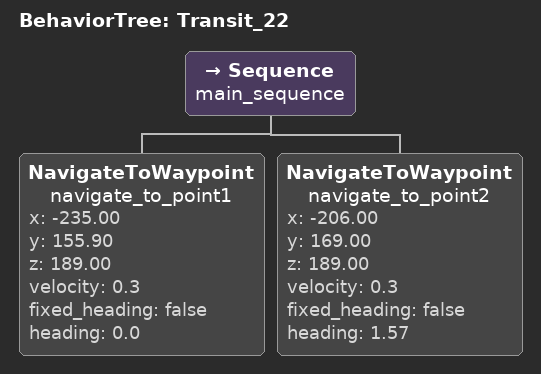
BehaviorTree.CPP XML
<?xml version="1.0" encoding="UTF-8"?>
<root BTCPP_format="4" main_tree_to_execute="Transit_22">

    <!-- Test tree for altitude control -->
    <BehaviorTree ID="Transit_22">
        <Sequence name="main_sequence">

            <!-- Point 1: Navigate  -->
            <NavigateToWaypoint name="navigate_to_point1"
                               x="-235.00"
                               y="155.90"
                               z="189.00"
                               velocity="0.3"
                               fixed_heading="false"
                               heading="0.0"/>

            <!-- Point 2: Navigate there -->
            <NavigateToWaypoint name="navigate_to_point2"
                               x="-206.00"
                               y="169.00"
                               z="189.00"
                               velocity="0.3"
                               fixed_heading="false"
                               heading="1.57"/>
            </Sequence>
        </BehaviorTree>

            </root>
